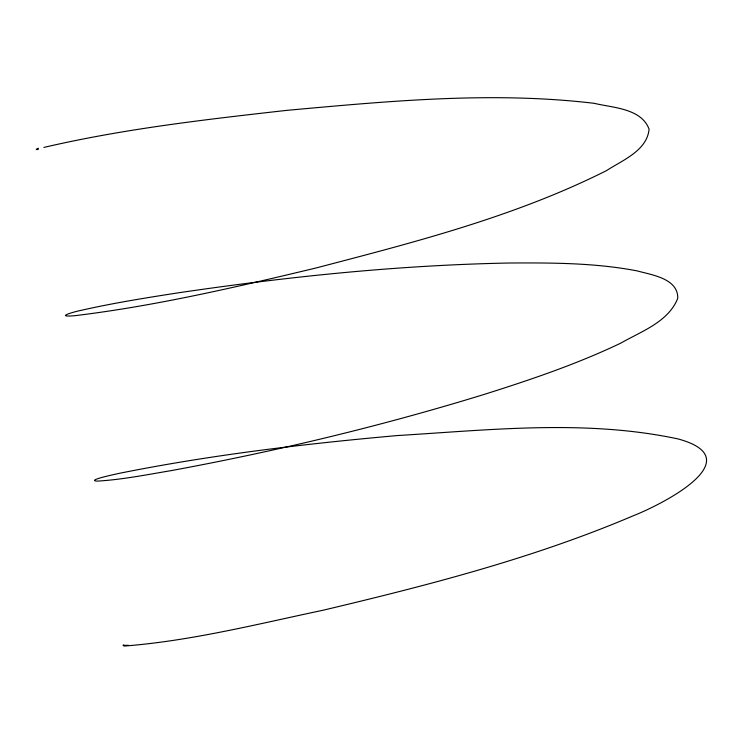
<?xml version="1.0" encoding="UTF-8"?>
<svg xmlns="http://www.w3.org/2000/svg" width="744" height="744" viewBox="0 0 744 744"><rect width="100%" height="100%" fill="white"/><g stroke="black" fill="none" stroke-linecap="round" stroke-linejoin="round"><path stroke-width="1.12" d="M123.011 645.392L123.634 644.946M37.2 149.711L38.4 149.172M43.887 147.414C123.811 128.805 205.604 119.505 287.035 110.335C388.982 101.119 492.184 91.159 594.289 103.332C612.87 107.843 641.198 108.215 649.084 129.149C647.113 150.697 622.347 160.276 606.472 170.636C514.671 216.727 414.296 242.284 315.382 268.147C235.978 287.128 156.175 305.812 75.051 315.67C53.001 317.558 75.153 311.485 81.663 310.229C113.795 302.957 146.354 297.767 178.895 292.736C288.3 276.629 398.579 265.152 509.203 263.013C551.955 262.753 595.126 262.818 637.264 270.918C651.865 274.973 678.212 278.47 677.756 298.307C668.512 321.854 641.337 331.378 620.933 343.058C576.721 364.188 530.174 379.905 483.507 394.627C381.077 426.098 276.684 451.143 171.315 470.599C146.763 474.7 122.221 479.657 97.325 481.117C84.305 480.512 120.333 473.156 120.091 473.165C211.603 454.854 304.445 443.843 397.352 435.556C490.556 429.893 586.058 419.225 678.249 438.979C752.463 459.336 660.207 505.204 633.572 515.639C533.801 558.139 428.293 585.221 323.026 610.247C257.136 624.132 191.171 640.909 123.895 646.09M128.433 645.281A311.104 7.858 -9.9 0 1 123.922 645.234M36.27 149.498A311.104 8.426 -8.9 0 1 38.335 148.261"/></g></svg>
